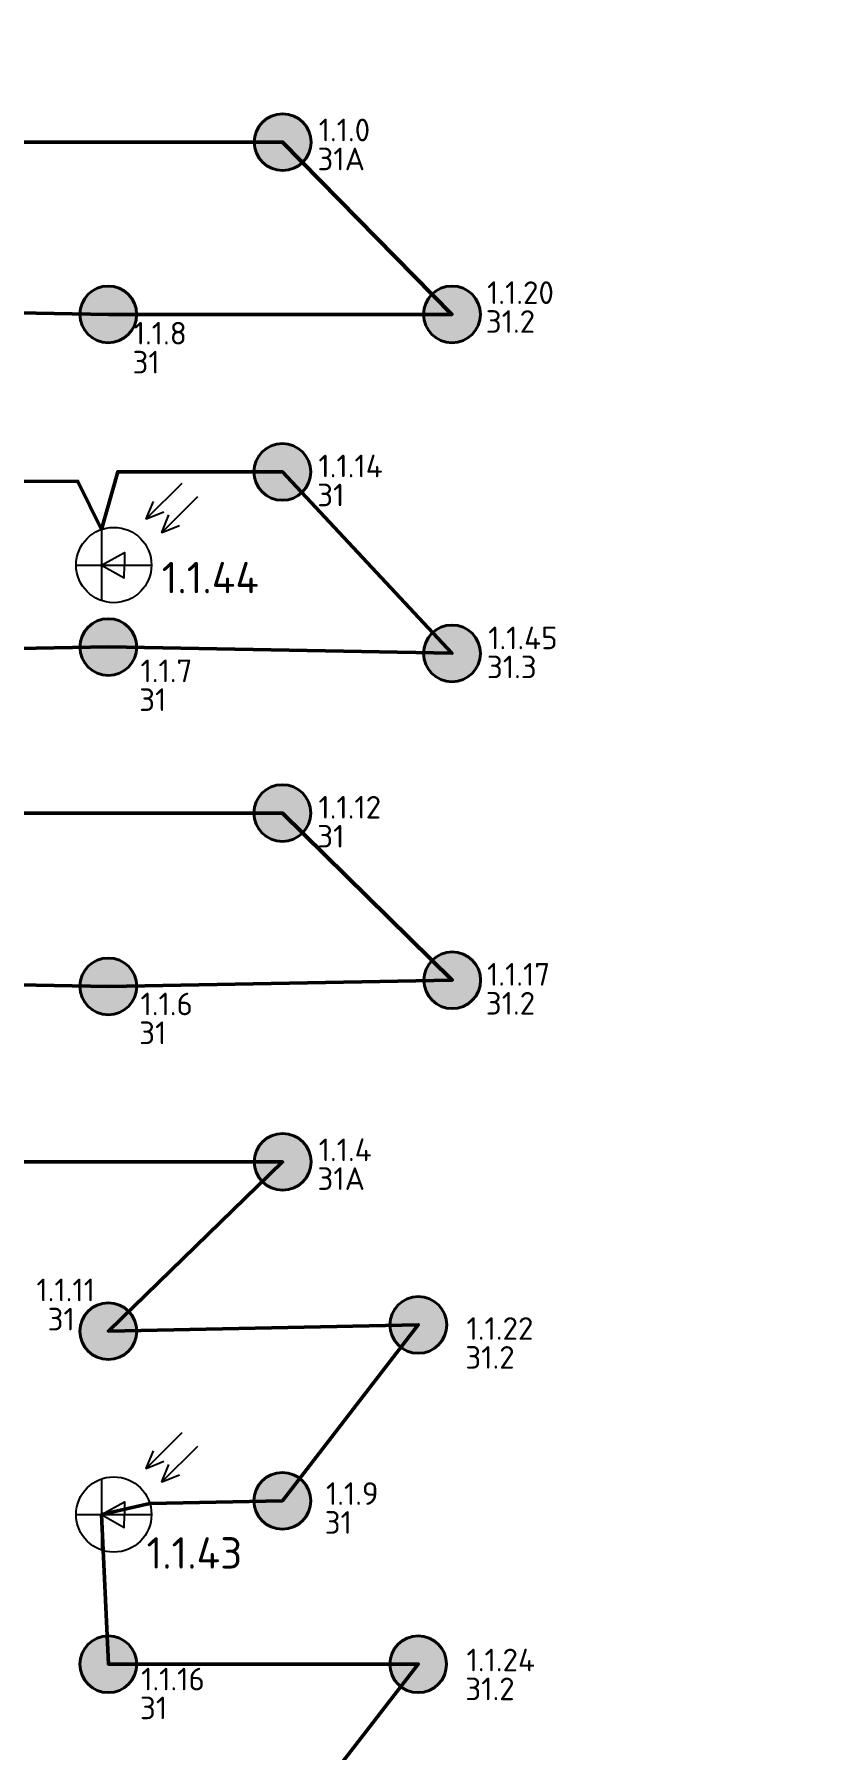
# Model space of a CAD drawing. Header units: millimetres. Extents: x -500444 to 437433, y -1435259 to 1593622.
# Drawn here: x -301822 to -295603, y -1365890 to -1352223 of the extents above; entities that cross this region are included whole.
import ezdxf

# ---------------------------------------------------------------- set-up
doc = ezdxf.new("R2010")
doc.units = ezdxf.units.MM
for name, color, linetype, lineweight in [('0_Авт.', 255, 'Continuous', 5), ('_Гр.ЩД-2A.4.9.I1.1', 6, 'Continuous', 50), ('_освещение_dali', 3, 'Continuous', 50), ('Светильники аварийные', 1, 'Continuous', 40)]:
    doc.layers.add(name, color=color, linetype=linetype, lineweight=lineweight)
doc.layers.add('сВЕтильники', color=7, linetype='Continuous', lineweight=40, true_color=0x0000f0)
doc.styles.add('TableTextStyle', font='isocpeur.ttf', dxfattribs={"width": 0.9})
doc.linetypes.add('Проводка в лотке', pattern='A,7.5,[130,ltypeshp.shx,S=0.5,R=0,X=0,Y=0],1,[130,ltypeshp.shx,S=1,R=90,X=0,Y=-0.5],1,[130,ltypeshp.shx,S=0.5,R=0,X=0,Y=0],7.5', length=17)

# ---------------------------------------------------------------- blocks, each defined once
blk = doc.blocks.new('A$C85fa3c5e')
at = {"layer": '0_Авт.', "color": 6, "lineweight": 25, "ltscale": 100}
for points in [[(5.42, 6.5), (2.59, 3.68), (3.15, 5.07)], [(5.42, 6.5), (2.59, 3.68), (3.98, 4.24)], [(6.66, 5.43), (3.83, 2.6), (4.39, 3.99)], [(6.66, 5.43), (3.83, 2.6), (5.22, 3.16)], [(-0.97, 2.84), (-0.98, -2.84)], [(-3, 0), (3, 0)], [(-0.98, 0), (0.85, 1), (0.85, -0.01)], [(-0.98, 0), (0.84, -1.02), (0.85, -0.01)]]:
    blk.add_lwpolyline(points, dxfattribs=at)
blk.add_circle((0, 0), 3, dxfattribs=at)
blk = doc.blocks.new('A$Cab2378fa')
at = {"lineweight": 25}
h = blk.add_hatch(color=256, dxfattribs=at)
h.paths.add_polyline_path([(162, -157, 0.442338), (148, 178), (0, 0)])
h.paths.add_polyline_path([(-142, -170), (0, 0), (-163, 158, 0.430096)])
at = {"lineweight": 25, "true_color": 0xfff5f5}
h = blk.add_hatch(color=7, dxfattribs=at)
h.dxf.hatch_style = 1
h.paths.add_polyline_path([(0, 0), (-142, -170, 0.174923), (3, -222, 0.197808), (162, -157)])
h.paths.add_polyline_path([(-163, 158), (0, 0), (148, 178, 0.175398), (3, 230, 0.209014)])
blk.add_circle((3, 4), 226)
blk = doc.blocks.new('A$C2267f1ef')
at = {"layer": 'сВЕтильники', "ltscale": 100}
for p in [(16929, 31896), (19665, 31896), (18315, 30641), (16930, 29245), (19665, 29195), (18315, 27923), (19667, 26591), (16930, 26542), (19397, 23845), (16930, 23795), (18315, 22443), (16930, 21141), (19396, 21141)]:
    blk.add_blockref('A$Cab2378fa', p, dxfattribs=at)
at = {"layer": 'Светильники аварийные', "ltscale": 100}
for p in [(18317, 33268), (18317, 25144)]:
    blk.add_blockref('A$Cab2378fa', p, dxfattribs=at)
blk = doc.blocks.new('Гр.ЩД-2A.4.9.I1.1')
at = {"layer": '_Гр.ЩД-2A.4.9.I1.1', "color": 18, "true_color": 0x000000, "style": 'TableTextStyle'}
for s, p in [('31А', (18597, 33048)), ('31.2', (19937, 31753)), ('31', (17125, 31429)), ('31', (18595, 30371)), ('31.3', (19946, 29001)), ('31', (17178, 28740)), ('31', (18595, 27652)), ('31.2', (19937, 26321)), ('31', (17178, 26086)), ('31А', (18597, 24924)), ('31', (16449, 23805)), ('31.2', (19774, 23500)), ('31', (18655, 22185)), ('31.2', (19774, 20859)), ('31', (17184, 20707))]:
    blk.add_text(s, height=180, dxfattribs=at).set_placement(p)
at = {"layer": '_Гр.ЩД-2A.4.9.I1.1', "ltscale": 100, "style": 'TableTextStyle'}
for tag, p, height in [('31А', (18607, 33278), 180), ('31А', (15769, 33030), 180), ('31.2', (14459, 32218), 180), ('31.2', (19947, 31983), 180), ('31', (17135, 31659), 180), ('31', (18605, 30601), 180), ('31', (15769, 30353), 180), ('S', (17358, 29678), 250), ('31.3', (19956, 29231), 180), ('31.2', (14466, 28970), 180), ('31', (17188, 28970), 180), ('31', (18605, 27882), 180), ('31', (15795, 27647), 180), ('31.2', (19947, 26551), 180), ('31.2', (14466, 26316), 180), ('31', (17188, 26316), 180), ('31А', (15834, 25155), 180), ('31А', (18607, 25154), 180), ('31.1', (12055, 24044), 180), ('31', (16360, 24037), 180), ('31.2', (14685, 23805), 180), ('31.2', (19784, 23730), 180), ('31.1', (10609, 22466), 180), ('31', (15834, 22453), 180), ('31', (18665, 22415), 180), ('31.1А', (7907, 22368), 180), ('S', (17237, 21906), 250), ('31.1', (9355, 21266), 180), ('31.2', (14685, 21164), 180), ('31.2', (19784, 21089), 180), ('31.1', (12080, 20929), 180), ('31', (17194, 20937), 180), ('31А', (15785, 20063), 180), ('31А', (18557, 19965), 180), ('31.1', (6142, 19825), 180), ('31.1', (10109, 19766), 180), ('31.1', (7442, 19527), 180), ('31.1', (9009, 18699), 180), ('31.1', (5255, 17066), 180), ('31.1', (8357, 17068), 180), ('31.1А', (10609, 17066), 180), ('31.1', (3797, 16263), 180), ('31.1', (6655, 15866), 180), ('31.1', (9355, 14566), 180), ('31.1', (3165, 14387), 180), ('31.1', (7211, 13975), 180), ('31.1', (1709, 13538), 180), ('31.1А', (4709, 13566), 180), ('31.1', (10334, 13600), 180)]:
    blk.add_attdef(tag, p, '', height=height, dxfattribs=at)

msp = doc.modelspace()

# ---------------------------------------------------------------- linework, layer by layer
at = {"layer": '_Гр.ЩД-2A.4.9.I1.1', "ltscale": 100}
for points in [[(-303969, -1354404), (-301233, -1354454), (-298498, -1354454), (-299846, -1353081), (-302617, -1353081)], [(-303967, -1357154), (-301232, -1357104), (-298498, -1357154), (-299848, -1355708), (-301158, -1355708), (-301287, -1356167), (-301475, -1355785), (-302392, -1355781)], [(-303969, -1359758), (-301232, -1359808), (-298496, -1359758), (-299848, -1358427), (-302626, -1358427)], [(-299846, -1366606), (-298767, -1365208), (-301232, -1365208), (-301288, -1364016), (-300903, -1363927), (-299848, -1363906), (-298766, -1362504), (-301232, -1362554), (-299846, -1361206), (-302619, -1361205)]]:
    msp.add_lwpolyline(points, dxfattribs=at)

# ---------------------------------------------------------------- block references
at = {"layer": '0_Авт.', "color": 3, "linetype": 'Проводка в лотке', "ltscale": 100, "xscale": 100, "yscale": 100, "zscale": 100}
for p in [(-301190, -1356451), (-301190, -1364016)]:
    msp.add_blockref('A$C85fa3c5e', p, dxfattribs=at)
at = {"layer": '_Гр.ЩД-2A.4.9.I1.1'}
ref = msp.add_blockref('Гр.ЩД-2A.4.9.I1.1', (-318166, -1386354), dxfattribs=at)
ref.add_attrib('S', '1.1.43', (-300929, -1364447), dxfattribs={"ltscale": 100, "height": 250, "style": 'TableTextStyle'})
ref.add_attrib('S', '1.1.44', (-300808, -1356676), dxfattribs={"ltscale": 100, "height": 250, "style": 'TableTextStyle'})
ref.add_attrib('31.3', '1.1.45', (-298210, -1357122), dxfattribs={"ltscale": 100, "height": 180, "style": 'TableTextStyle'})
ref.add_attrib('31А', '1.1.0', (-299559, -1353075), dxfattribs={"ltscale": 100, "height": 180, "style": 'TableTextStyle'})
ref.add_attrib('31А', '1.1.4', (-299559, -1361200), dxfattribs={"ltscale": 100, "height": 180, "style": 'TableTextStyle'})
ref.add_attrib('31', '1.1.6', (-300977, -1360038), dxfattribs={"ltscale": 100, "height": 180, "style": 'TableTextStyle'})
ref.add_attrib('31', '1.1.7', (-300977, -1357384), dxfattribs={"ltscale": 100, "height": 180, "style": 'TableTextStyle'})
ref.add_attrib('31', '1.1.8', (-301031, -1354694), dxfattribs={"ltscale": 100, "height": 180, "style": 'TableTextStyle'})
ref.add_attrib('31', '1.1.9', (-299501, -1363939), dxfattribs={"ltscale": 100, "height": 180, "style": 'TableTextStyle'})
ref.add_attrib('31', '1.1.11', (-301806, -1362317), dxfattribs={"ltscale": 100, "height": 180, "style": 'TableTextStyle'})
ref.add_attrib('31', '1.1.12', (-299561, -1358471), dxfattribs={"ltscale": 100, "height": 180, "style": 'TableTextStyle'})
ref.add_attrib('31', '1.1.14', (-299561, -1355752), dxfattribs={"ltscale": 100, "height": 180, "style": 'TableTextStyle'})
ref.add_attrib('31', '1.1.16', (-300972, -1365417), dxfattribs={"ltscale": 100, "height": 180, "style": 'TableTextStyle'})
ref.add_attrib('31.2', '1.1.17', (-298219, -1359802), dxfattribs={"ltscale": 100, "height": 180, "style": 'TableTextStyle'})
ref.add_attrib('31.2', '1.1.20', (-298219, -1354371), dxfattribs={"ltscale": 100, "height": 180, "style": 'TableTextStyle'})
ref.add_attrib('31.2', '1.1.22', (-298382, -1362624), dxfattribs={"ltscale": 100, "height": 180, "style": 'TableTextStyle'})
ref.add_attrib('31.2', '1.1.24', (-298382, -1365265), dxfattribs={"ltscale": 100, "height": 180, "style": 'TableTextStyle'})
at = {"layer": '_освещение_dali', "ltscale": 100}
msp.add_blockref('A$C2267f1ef', (-318166, -1386354), dxfattribs=at)

doc.saveas('drawing.dxf')
